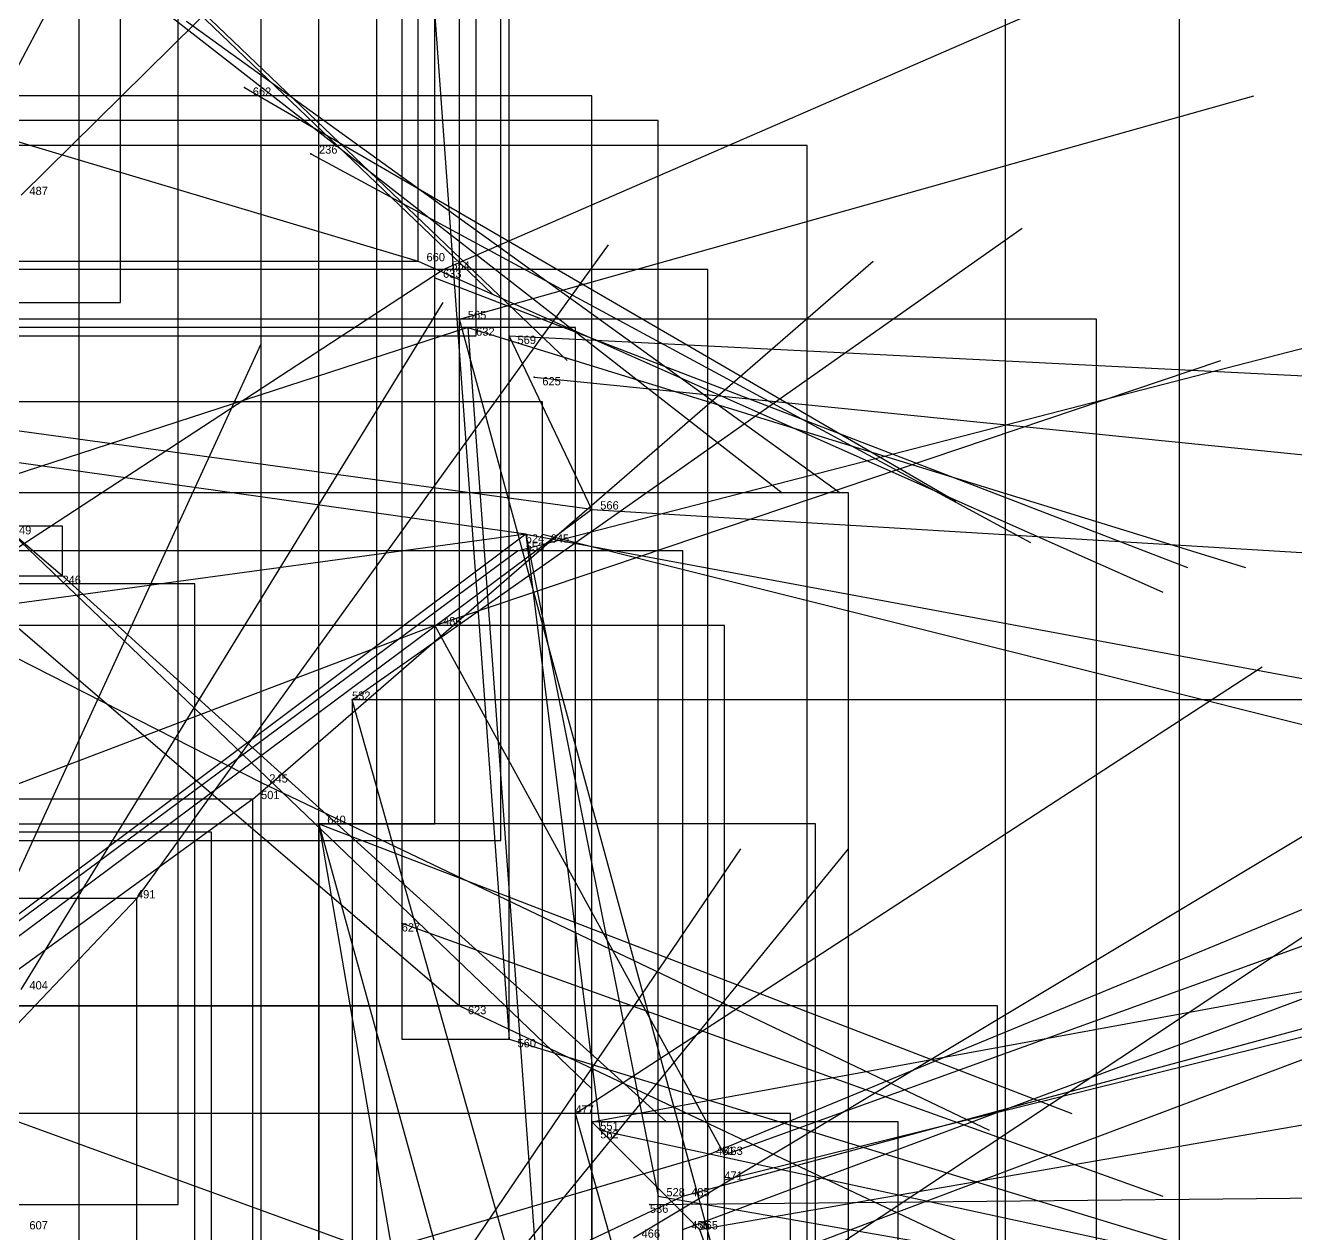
# Model space of a CAD drawing. Extents: x 59.1 to 70.8, y 600.3 to 605.1.
# Drawn here: x 68.4085 to 68.5621, y 601.2385 to 601.3845 of the extents above; entities that cross this region are included whole.
import ezdxf

# ---------------------------------------------------------------- set-up
doc = ezdxf.new("R2010")
doc.units = 0
for name, color, linetype in [('Clients', 3, 'CONTINUOUS'), ('Facilities', 3, 'CONTINUOUS'), ('Facilities_lines', 3, 'CONTINUOUS'), ('Min_max_boxes', 1, 'CONTINUOUS'), ('Normals', 1, 'CONTINUOUS'), ('Source_points', 5, 'CONTINUOUS'), ('Text', 3, 'CONTINUOUS')]:
    doc.layers.add(name, color=color, linetype=linetype)

msp = doc.modelspace()

# ---------------------------------------------------------------- linework, layer by layer
at = {"layer": 'Clients', "color": 5}
for p in [(68.456, 601.356, 445.257), (68.459, 601.355, 444.846), (68.461, 601.349, 444.905), (68.467, 601.347, 444.964), (68.468, 601.321, 444.805), (68.413, 601.318, 445.377), (68.448, 601.303, 444.658), (68.437, 601.293, 445.206), (68.461, 601.266, 445.032), (68.467, 601.262, 444.972), (68.475, 601.253, 444.504), (68.477, 601.252, 444.797), (68.478, 601.251, 444.915), (68.491, 601.248, 444.59), (68.493, 601.248, 444.668), (68.485, 601.243, 444.902), (68.488, 601.243, 444.682)]:
    msp.add_point(p, dxfattribs=at)
at = {"layer": 'Facilities', "color": 3}
for p in [(68.435, 601.377, 445.431), (68.443, 601.369, 445.373), (68.458, 601.354, 445.198), (68.462, 601.348, 445.142), (68.47, 601.342, 445.023), (68.477, 601.326, 444.96), (68.469, 601.323, 445.041), (68.471, 601.323, 445.116), (68.458, 601.312, 444.735), (68.436, 601.291, 444.587), (68.444, 601.288, 445.148), (68.422, 601.279, 444.515), (68.454, 601.276, 445.088), (68.493, 601.245, 444.744), (68.484, 601.242, 444.823), (68.488, 601.239, 444.625), (68.49, 601.239, 444.74)]:
    msp.add_point(p, dxfattribs=at)
at = {"layer": 'Facilities_lines', "color": 3}
for p, q in [((68.155, 601.528, 445.216), (68.461, 601.266, 445.032)), ((68.131, 601.453, 445.105), (68.456, 601.356, 445.257)), ((68.454, 601.441, 445.486), (68.467, 601.262, 444.972)), ((68.164, 601.432, 444.952), (68.437, 601.293, 445.206)), ((68.477, 601.326, 444.96), (68.112, 601.376, 445.109)), ((68.469, 601.323, 445.041), (68.114, 601.373, 445.035)), ((68.136, 601.144, 444.812), (68.459, 601.355, 444.846)), ((68.522, 601.125, 444.29), (68.461, 601.349, 444.905)), ((68.462, 601.348, 445.142), (68.164, 601.251, 444.564)), ((68.462, 601.348, 445.142), (68.475, 601.17, 444.81)), ((68.477, 601.326, 444.96), (68.467, 601.347, 444.964)), ((68.168, 601.339, 444.729), (68.471, 601.229, 444.988)), ((68.477, 601.326, 444.96), (68.168, 601.096, 444.347)), ((68.406, 601.324, 445.435), (68.413, 601.318, 445.377)), ((68.469, 601.323, 445.041), (68.124, 601.276, 444.792)), ((68.469, 601.323, 445.041), (68.174, 601.102, 444.277)), ((68.469, 601.323, 445.041), (68.485, 601.243, 444.902)), ((68.469, 601.323, 445.041), (68.478, 601.251, 444.915)), ((68.147, 601.083, 444.488), (68.468, 601.321, 444.805)), ((68.458, 601.312, 444.735), (68.127, 601.186, 444.823)), ((68.458, 601.312, 444.735), (68.493, 601.248, 444.668)), ((68.512, 601.076, 443.963), (68.448, 601.303, 444.658)), ((68.436, 601.291, 444.587), (68.169, 601.097, 444.806)), ((68.444, 601.288, 445.148), (68.462, 601.183, 444.865)), ((68.444, 601.288, 445.148), (68.504, 601.071, 444.582)), ((68.422, 601.279, 444.515), (68.207, 601.053, 444.768)), ((68.501, 601.161, 444.284), (68.475, 601.253, 444.504)), ((68.49, 601.239, 444.74), (68.477, 601.252, 444.797)), ((68.136, 601.144, 444.812), (68.491, 601.248, 444.59)), ((68.147, 601.083, 444.488), (68.488, 601.243, 444.682)), ((68.49, 601.239, 444.74), (68.514, 601.173, 444.509))]:
    msp.add_line(p, q, dxfattribs=at)
at = {"layer": 'Min_max_boxes', "color": 1}
for p, q in [((68.451, 601.083, 444.552), (68.451, 601.794, 444.552)), ((68.451, 601.083, 446.359), (68.451, 601.794, 446.359)), ((68.461, 601.266, 445.032), (68.461, 601.728, 445.032)), ((68.461, 601.266, 446.023), (68.461, 601.728, 446.023)), ((68.527, 600.957, 444.234), (68.527, 601.667, 444.234)), ((68.527, 600.957, 445.81), (68.527, 601.667, 445.81)), ((68.427, 601.242, 445.259), (68.427, 601.634, 445.259)), ((68.427, 601.242, 445.443), (68.427, 601.634, 445.443)), ((68.466, 601.286, 445.022), (68.466, 601.602, 445.022)), ((68.466, 601.286, 445.747), (68.466, 601.602, 445.747)), ((68.42, 601.351, 445.274), (68.42, 601.559, 445.274)), ((68.42, 601.351, 445.373), (68.42, 601.559, 445.373)), ((68.415, 601.227, 445.061), (68.415, 601.501, 445.061)), ((68.415, 601.227, 445.082), (68.415, 601.501, 445.082)), ((68.444, 600.957, 444.458), (68.444, 601.485, 444.458)), ((68.444, 600.957, 445.066), (68.444, 601.485, 445.066)), ((68.437, 601.026, 444.586), (68.437, 601.456, 444.586)), ((68.437, 601.026, 445.814), (68.437, 601.456, 445.814)), ((68.456, 601.356, 445.105), (68.456, 601.453, 445.105)), ((68.456, 601.356, 445.602), (68.456, 601.453, 445.602)), ((68.548, 600.934, 444.122), (68.548, 601.445, 444.122)), ((68.548, 600.934, 445.029), (68.548, 601.445, 445.029)), ((68.454, 601.441, 444.972), (68.454, 601.262, 444.972)), ((68.454, 601.441, 445.486), (68.454, 601.262, 445.486)), ((68.467, 601.262, 444.972), (68.467, 601.441, 444.972)), ((68.467, 601.262, 445.486), (68.467, 601.441, 445.486)), ((68.458, 601.288, 444.874), (68.458, 601.437, 444.874)), ((68.458, 601.288, 445.31), (68.458, 601.437, 445.31)), ((68.463, 601.347, 445.193), (68.463, 601.433, 445.193)), ((68.463, 601.347, 445.209), (68.463, 601.433, 445.209)), ((68.477, 601.376, 444.347), (68.112, 601.376, 444.347)), ((68.477, 601.376, 445.109), (68.112, 601.376, 445.109)), ((68.477, 601.096, 444.347), (68.477, 601.376, 444.347)), ((68.477, 601.096, 445.109), (68.477, 601.376, 445.109)), ((68.477, 601.376, 444.347), (68.477, 601.376, 445.109)), ((68.485, 601.373, 444.277), (68.114, 601.373, 444.277)), ((68.485, 601.373, 445.041), (68.114, 601.373, 445.041)), ((68.485, 601.102, 444.277), (68.485, 601.373, 444.277)), ((68.485, 601.102, 445.041), (68.485, 601.373, 445.041)), ((68.485, 601.373, 444.277), (68.485, 601.373, 445.041)), ((68.503, 601.37, 444.287), (68.127, 601.37, 444.287)), ((68.503, 601.37, 444.957), (68.127, 601.37, 444.957)), ((68.503, 601.062, 444.287), (68.503, 601.37, 444.287)), ((68.503, 601.062, 444.957), (68.503, 601.37, 444.957)), ((68.503, 601.37, 444.287), (68.503, 601.37, 444.957)), ((68.131, 601.356, 445.105), (68.456, 601.356, 445.105)), ((68.131, 601.356, 445.602), (68.456, 601.356, 445.602)), ((68.456, 601.356, 445.105), (68.456, 601.356, 445.602)), ((68.491, 601.355, 444.564), (68.136, 601.355, 444.564)), ((68.491, 601.355, 444.846), (68.136, 601.355, 444.846)), ((68.491, 601.078, 444.564), (68.491, 601.355, 444.564)), ((68.491, 601.078, 444.846), (68.491, 601.355, 444.846)), ((68.491, 601.355, 444.564), (68.491, 601.355, 444.846)), ((68.118, 601.351, 445.274), (68.42, 601.351, 445.274)), ((68.118, 601.351, 445.373), (68.42, 601.351, 445.373)), ((68.42, 601.351, 445.274), (68.42, 601.351, 445.373)), ((68.538, 601.349, 444.17), (68.173, 601.349, 444.17)), ((68.538, 601.349, 444.905), (68.173, 601.349, 444.905)), ((68.538, 600.953, 444.17), (68.538, 601.349, 444.17)), ((68.538, 600.953, 444.905), (68.538, 601.349, 444.905)), ((68.538, 601.349, 444.17), (68.538, 601.349, 444.905)), ((68.113, 601.347, 445.193), (68.463, 601.347, 445.193)), ((68.113, 601.347, 445.209), (68.463, 601.347, 445.209)), ((68.475, 601.348, 444.564), (68.164, 601.348, 444.564)), ((68.475, 601.348, 445.142), (68.164, 601.348, 445.142)), ((68.463, 601.347, 445.193), (68.463, 601.347, 445.209)), ((68.475, 601.17, 444.564), (68.475, 601.348, 444.564)), ((68.475, 601.17, 445.142), (68.475, 601.348, 445.142)), ((68.475, 601.348, 444.564), (68.475, 601.348, 445.142)), ((68.471, 601.339, 444.201), (68.168, 601.339, 444.201)), ((68.471, 601.339, 444.988), (68.168, 601.339, 444.988)), ((68.471, 601.117, 444.201), (68.471, 601.339, 444.201)), ((68.471, 601.117, 444.988), (68.471, 601.339, 444.988)), ((68.471, 601.339, 444.201), (68.471, 601.339, 444.988)), ((68.508, 601.328, 444.006), (68.19, 601.328, 444.006)), ((68.508, 601.328, 444.897), (68.19, 601.328, 444.897)), ((68.508, 600.809, 444.006), (68.508, 601.328, 444.006)), ((68.508, 600.809, 444.897), (68.508, 601.328, 444.897)), ((68.508, 601.328, 444.006), (68.508, 601.328, 444.897)), ((68.413, 601.324, 445.377), (68.406, 601.324, 445.377)), ((68.413, 601.324, 445.435), (68.406, 601.324, 445.435)), ((68.413, 601.318, 445.377), (68.413, 601.324, 445.377)), ((68.413, 601.318, 445.435), (68.413, 601.324, 445.435)), ((68.413, 601.324, 445.377), (68.413, 601.324, 445.435)), ((68.488, 601.321, 444.488), (68.147, 601.321, 444.488)), ((68.488, 601.321, 444.805), (68.147, 601.321, 444.805)), ((68.488, 601.082, 444.488), (68.488, 601.321, 444.488)), ((68.488, 601.082, 444.805), (68.488, 601.321, 444.805)), ((68.488, 601.321, 444.488), (68.488, 601.321, 444.805)), ((68.406, 601.318, 445.377), (68.413, 601.318, 445.377)), ((68.406, 601.318, 445.435), (68.413, 601.318, 445.435)), ((68.413, 601.318, 445.377), (68.413, 601.318, 445.435)), ((68.429, 601.317, 444.576), (68.205, 601.317, 444.576)), ((68.429, 601.317, 445.011), (68.205, 601.317, 445.011)), ((68.429, 601.052, 444.576), (68.429, 601.317, 444.576)), ((68.429, 601.052, 445.011), (68.429, 601.317, 445.011)), ((68.429, 601.317, 444.576), (68.429, 601.317, 445.011)), ((68.493, 601.312, 444.668), (68.127, 601.312, 444.668)), ((68.493, 601.312, 444.823), (68.127, 601.312, 444.823)), ((68.493, 601.186, 444.668), (68.493, 601.312, 444.668)), ((68.493, 601.186, 444.823), (68.493, 601.312, 444.823)), ((68.493, 601.312, 444.668), (68.493, 601.312, 444.823)), ((68.573, 601.303, 443.54), (68.448, 601.303, 443.54)), ((68.448, 601.303, 443.54), (68.448, 600.909, 443.54)), ((68.573, 601.303, 444.658), (68.448, 601.303, 444.658)), ((68.448, 601.303, 444.658), (68.448, 600.909, 444.658)), ((68.448, 601.303, 443.54), (68.448, 601.303, 444.658)), ((68.436, 601.291, 444.587), (68.169, 601.291, 444.587)), ((68.436, 601.291, 444.806), (68.169, 601.291, 444.806)), ((68.436, 601.097, 444.587), (68.436, 601.291, 444.587)), ((68.436, 601.097, 444.806), (68.436, 601.291, 444.806)), ((68.436, 601.291, 444.587), (68.436, 601.291, 444.806)), ((68.129, 601.288, 444.874), (68.458, 601.288, 444.874)), ((68.129, 601.288, 445.31), (68.458, 601.288, 445.31)), ((68.431, 601.287, 444.42), (68.253, 601.287, 444.42)), ((68.431, 601.287, 444.515), (68.253, 601.287, 444.515)), ((68.431, 600.969, 444.42), (68.431, 601.287, 444.42)), ((68.431, 600.969, 444.515), (68.431, 601.287, 444.515)), ((68.431, 601.287, 444.42), (68.431, 601.287, 444.515)), ((68.504, 601.288, 444.582), (68.444, 601.288, 444.582)), ((68.444, 601.288, 444.582), (68.444, 601.071, 444.582)), ((68.504, 601.288, 445.148), (68.444, 601.288, 445.148)), ((68.444, 601.288, 445.148), (68.444, 601.071, 445.148)), ((68.444, 601.288, 444.582), (68.444, 601.288, 445.148)), ((68.458, 601.288, 444.874), (68.458, 601.288, 445.31)), ((68.504, 601.071, 444.582), (68.504, 601.288, 444.582)), ((68.504, 601.071, 445.148), (68.504, 601.288, 445.148)), ((68.504, 601.288, 444.582), (68.504, 601.288, 445.148)), ((68.112, 601.286, 445.022), (68.466, 601.286, 445.022)), ((68.112, 601.286, 445.747), (68.466, 601.286, 445.747)), ((68.466, 601.286, 445.022), (68.466, 601.286, 445.747)), ((68.422, 601.279, 444.515), (68.207, 601.279, 444.515)), ((68.422, 601.279, 444.768), (68.207, 601.279, 444.768)), ((68.422, 601.053, 444.515), (68.422, 601.279, 444.515)), ((68.422, 601.053, 444.768), (68.422, 601.279, 444.768)), ((68.422, 601.279, 444.515), (68.422, 601.279, 444.768)), ((68.123, 601.266, 445.032), (68.461, 601.266, 445.032)), ((68.123, 601.266, 446.023), (68.461, 601.266, 446.023)), ((68.526, 601.266, 444.119), (68.139, 601.266, 444.119)), ((68.526, 601.266, 444.716), (68.139, 601.266, 444.716)), ((68.461, 601.266, 445.032), (68.461, 601.266, 446.023)), ((68.526, 601.04, 444.119), (68.526, 601.266, 444.119)), ((68.526, 601.04, 444.716), (68.526, 601.266, 444.716)), ((68.526, 601.266, 444.119), (68.526, 601.266, 444.716)), ((68.454, 601.262, 444.972), (68.467, 601.262, 444.972)), ((68.454, 601.262, 445.486), (68.467, 601.262, 445.486)), ((68.454, 601.262, 444.972), (68.454, 601.262, 445.486)), ((68.467, 601.262, 444.972), (68.467, 601.262, 445.486)), ((68.501, 601.253, 444.284), (68.15, 601.253, 444.284)), ((68.501, 601.253, 444.686), (68.15, 601.253, 444.686)), ((68.514, 601.252, 444.509), (68.477, 601.252, 444.509)), ((68.477, 601.252, 444.509), (68.477, 601.173, 444.509)), ((68.514, 601.252, 444.797), (68.477, 601.252, 444.797)), ((68.477, 601.252, 444.797), (68.477, 601.173, 444.797)), ((68.477, 601.252, 444.509), (68.477, 601.252, 444.797)), ((68.501, 601.082, 444.284), (68.501, 601.253, 444.284)), ((68.501, 601.082, 444.686), (68.501, 601.253, 444.686)), ((68.501, 601.253, 444.284), (68.501, 601.253, 444.686)), ((68.514, 601.173, 444.509), (68.514, 601.252, 444.509)), ((68.514, 601.173, 444.797), (68.514, 601.252, 444.797)), ((68.514, 601.252, 444.509), (68.514, 601.252, 444.797)), ((68.165, 601.242, 445.259), (68.427, 601.242, 445.259)), ((68.165, 601.242, 445.443), (68.427, 601.242, 445.443)), ((68.427, 601.242, 445.259), (68.427, 601.242, 445.443))]:
    msp.add_line(p, q, dxfattribs=at)
at = {"layer": 'Normals', "color": 1}
for p, q in [((68.392, 601.35, 444.677), (68.438, 601.437, 444.659)), ((68.408, 601.364, 444.748), (68.479, 601.434, 444.737)), ((68.394, 601.42, 445.779), (68.465, 601.352, 445.8)), ((68.405, 601.41, 445.723), (68.474, 601.344, 445.752)), ((68.459, 601.355, 444.846), (68.551, 601.395, 444.842)), ((68.423, 601.388, 445.549), (68.5, 601.328, 445.57)), ((68.428, 601.385, 445.49), (68.507, 601.328, 445.512)), ((68.435, 601.377, 445.431), (68.521, 601.327, 445.443)), ((68.461, 601.349, 444.905), (68.557, 601.376, 444.901)), ((68.443, 601.369, 445.373), (68.53, 601.322, 445.389)), ((68.448, 601.303, 444.658), (68.529, 601.36, 444.646)), ((68.422, 601.279, 444.515), (68.479, 601.358, 444.493)), ((68.436, 601.291, 444.587), (68.511, 601.356, 444.573)), ((68.456, 601.356, 445.257), (68.546, 601.316, 445.273)), ((68.458, 601.354, 445.198), (68.549, 601.319, 445.218)), ((68.408, 601.268, 444.441), (68.459, 601.351, 444.416)), ((68.462, 601.348, 445.142), (68.556, 601.319, 445.16)), ((68.467, 601.347, 444.964), (68.566, 601.342, 444.973)), ((68.397, 601.259, 444.37), (68.437, 601.346, 444.341)), ((68.468, 601.321, 444.805), (68.565, 601.346, 444.804)), ((68.458, 601.312, 444.735), (68.553, 601.344, 444.733)), ((68.47, 601.342, 445.023), (68.569, 601.332, 445.031)), ((68.477, 601.326, 444.96), (68.576, 601.32, 444.969)), ((68.406, 601.324, 445.435), (68.477, 601.256, 445.454)), ((68.469, 601.323, 445.041), (68.566, 601.305, 445.054)), ((68.471, 601.323, 445.116), (68.567, 601.299, 445.131)), ((68.413, 601.318, 445.377), (68.486, 601.252, 445.396)), ((68.475, 601.253, 444.504), (68.558, 601.307, 444.49)), ((68.437, 601.293, 445.206), (68.525, 601.251, 445.23)), ((68.482, 601.238, 444.517), (68.567, 601.289, 444.503)), ((68.444, 601.288, 445.148), (68.535, 601.253, 445.172)), ((68.499, 601.232, 444.448), (68.582, 601.287, 444.44)), ((68.491, 601.248, 444.59), (68.583, 601.286, 444.583)), ((68.44, 601.204, 444.222), (68.495, 601.285, 444.201)), ((68.446, 601.209, 444.297), (68.508, 601.285, 444.277)), ((68.493, 601.248, 444.668), (68.587, 601.282, 444.668)), ((68.454, 601.276, 445.088), (68.546, 601.243, 445.109)), ((68.488, 601.239, 444.625), (68.582, 601.274, 444.622)), ((68.477, 601.252, 444.797), (68.575, 601.27, 444.801)), ((68.488, 601.243, 444.682), (68.584, 601.269, 444.684)), ((68.493, 601.245, 444.744), (68.59, 601.269, 444.748)), ((68.495, 601.234, 444.568), (68.588, 601.269, 444.56)), ((68.461, 601.266, 445.032), (68.55, 601.224, 445.05)), ((68.467, 601.262, 444.972), (68.562, 601.233, 444.985)), ((68.49, 601.239, 444.74), (68.588, 601.256, 444.746)), ((68.478, 601.251, 444.915), (68.575, 601.23, 444.928)), ((68.484, 601.242, 444.823), (68.583, 601.243, 444.833)), ((68.485, 601.243, 444.902), (68.583, 601.226, 444.916))]:
    msp.add_line(p, q, dxfattribs=at)
at = {"layer": 'Source_points', "color": 5}
for p in [(68.435, 601.377, 445.431), (68.443, 601.369, 445.373), (68.456, 601.356, 445.257), (68.459, 601.355, 444.846), (68.458, 601.354, 445.198), (68.461, 601.349, 444.905), (68.462, 601.348, 445.142), (68.467, 601.347, 444.964), (68.47, 601.342, 445.023), (68.477, 601.326, 444.96), (68.469, 601.323, 445.041), (68.471, 601.323, 445.116), (68.468, 601.321, 444.805), (68.413, 601.318, 445.377), (68.458, 601.312, 444.735), (68.448, 601.303, 444.658), (68.437, 601.293, 445.206), (68.436, 601.291, 444.587), (68.444, 601.288, 445.148), (68.422, 601.279, 444.515), (68.454, 601.276, 445.088), (68.461, 601.266, 445.032), (68.467, 601.262, 444.972), (68.475, 601.253, 444.504), (68.477, 601.252, 444.797), (68.478, 601.251, 444.915), (68.491, 601.248, 444.59), (68.493, 601.248, 444.668), (68.493, 601.245, 444.744), (68.485, 601.243, 444.902), (68.488, 601.243, 444.682), (68.484, 601.242, 444.823), (68.488, 601.239, 444.625), (68.49, 601.239, 444.74)]:
    msp.add_point(p, dxfattribs=at)

# ---------------------------------------------------------------- texts
at = {"layer": 'Text', "color": 3}
for s, p in [('662', (68.436, 601.376, 445.431)), ('236', (68.444, 601.369, 445.373)), ('487', (68.409, 601.364, 444.748)), ('660', (68.457, 601.356, 445.257)), ('554', (68.46, 601.355, 444.846)), ('633', (68.459, 601.354, 445.198)), ('565', (68.462, 601.349, 444.905)), ('632', (68.463, 601.347, 445.142)), ('569', (68.468, 601.346, 444.964)), ('625', (68.471, 601.341, 445.023)), ('566', (68.478, 601.326, 444.96)), ('249', (68.407, 601.323, 445.435)), ('624', (68.469, 601.322, 445.041)), ('645', (68.472, 601.322, 445.116)), ('553', (68.469, 601.321, 444.805)), ('246', (68.413, 601.317, 445.377)), ('486', (68.459, 601.312, 444.735)), ('532', (68.448, 601.303, 444.658)), ('245', (68.438, 601.293, 445.206)), ('501', (68.437, 601.291, 444.587)), ('640', (68.445, 601.288, 445.148)), ('491', (68.422, 601.279, 444.515)), ('627', (68.454, 601.275, 445.088)), ('404', (68.409, 601.268, 444.441)), ('623', (68.462, 601.265, 445.032)), ('560', (68.468, 601.261, 444.972)), ('477', (68.475, 601.253, 444.504)), ('551', (68.478, 601.251, 444.797)), ('562', (68.478, 601.25, 444.915)), ('451', (68.492, 601.248, 444.59)), ('463', (68.493, 601.248, 444.668)), ('471', (68.493, 601.245, 444.744)), ('528', (68.486, 601.243, 444.902)), ('485', (68.489, 601.243, 444.682)), ('536', (68.484, 601.241, 444.823)), ('607', (68.409, 601.239, 445.212)), ('455', (68.489, 601.239, 444.625)), ('465', (68.49, 601.239, 444.74)), ('466', (68.483, 601.238, 444.517))]:
    msp.add_text(s, height=0.001, dxfattribs=at).set_placement(p)

doc.saveas('drawing.dxf')
